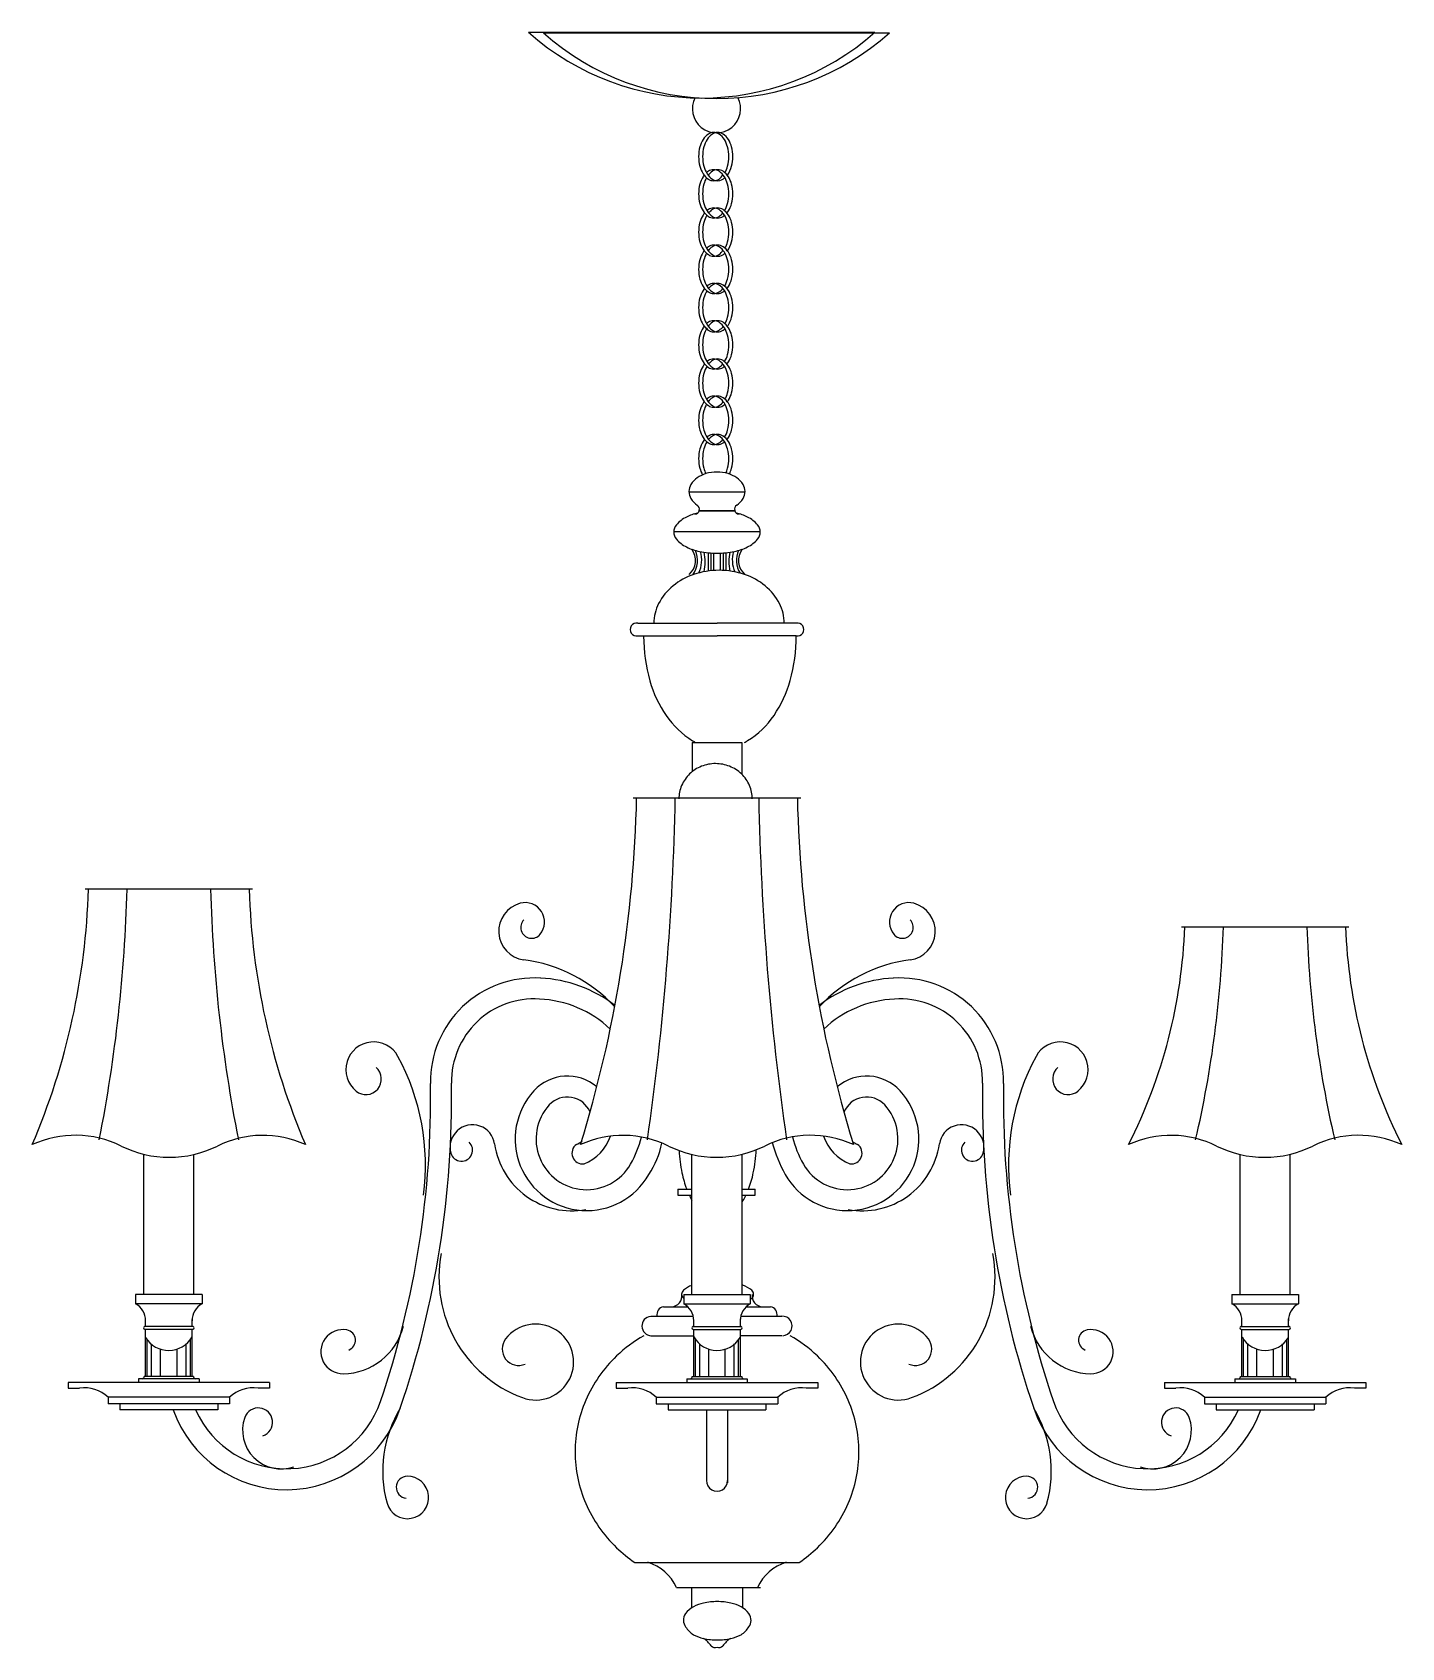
# Model space of a CAD drawing. Extents: x -59626 to -58796, y -35553 to -34575.
import ezdxf

# ---------------------------------------------------------------- set-up
doc = ezdxf.new("R2010")
doc.units = 0
doc.header["$MEASUREMENT"] = 0
for name, color, linetype in [('3', 3, 'CONTINUOUS'), ('4', 4, 'CONTINUOUS'), ('7', 7, 'CONTINUOUS')]:
    doc.layers.add(name, color=color, linetype=linetype)

msp = doc.modelspace()

# ---------------------------------------------------------------- linework, layer by layer
at = {"layer": '3'}
for p, q in [((-59227.85, -34852.89), (-59193.88, -34852.89)), ((-59221.66, -34864.4), (-59200.06, -34864.4)), ((-59237.03, -34876.9), (-59184.69, -34876.9)), ((-59216.29, -34889.72), (-59216.29, -34900.85)), ((-59214.62, -34889.72), (-59214.62, -34900.65)), ((-59212.95, -34889.72), (-59212.95, -34900.5)), ((-59208.92, -34889.72), (-59208.92, -34900.39)), ((-59207.13, -34889.72), (-59207.13, -34900.45)), ((-59205.43, -34889.72), (-59205.43, -34900.57)), ((-59234.65, -35275.22), (-59234.65, -35278.96)), ((-59234.65, -35275.22), (-59226.07, -35275.22)), ((-59234.65, -35278.96), (-59226.07, -35278.96)), ((-59195.65, -35275.22), (-59187.78, -35275.22)), ((-59195.65, -35278.96), (-59187.78, -35278.96)), ((-59187.78, -35278.96), (-59187.78, -35275.22)), ((-59561.32, -35338.96), (-59561.32, -35338.96)), ((-59231.03, -35338.96), (-59190.7, -35338.96)), ((-59243.32, -35346.44), (-59228.59, -35346.44)), ((-59231.03, -35344.73), (-59190.7, -35344.73)), ((-59193.14, -35346.44), (-59178.4, -35346.44)), ((-59528.49, -35358.32), (-59557.51, -35358.32)), ((-59528.49, -35360.18), (-59557.51, -35360.18)), ((-59251.03, -35352.22), (-59225.24, -35352.22)), ((-59225.37, -35358.32), (-59196.35, -35358.32)), ((-59225.37, -35360.18), (-59196.35, -35360.18)), ((-59224.98, -35388.61), (-59224.98, -35360.18)), ((-59196.71, -35388.61), (-59196.71, -35360.19)), ((-59196.48, -35352.22), (-59171.66, -35352.22)), ((-58893.23, -35358.32), (-58864.21, -35358.32)), ((-58893.23, -35360.18), (-58864.21, -35360.18)), ((-59556.11, -35388.61), (-59556.11, -35366.1)), ((-59553.48, -35388.61), (-59553.48, -35368.98)), ((-59532.53, -35388.61), (-59532.53, -35368.98)), ((-59529.9, -35388.61), (-59529.9, -35366.1)), ((-59251.03, -35364.16), (-59224.98, -35364.16)), ((-59223.97, -35388.61), (-59223.97, -35366.1)), ((-59221.34, -35388.61), (-59221.34, -35368.98)), ((-59200.39, -35388.61), (-59200.39, -35368.98)), ((-59197.76, -35388.61), (-59197.76, -35366.1)), ((-59196.71, -35363.92), (-59171.66, -35363.92)), ((-58891.82, -35388.61), (-58891.82, -35366.1)), ((-58889.19, -35388.61), (-58889.19, -35368.98)), ((-58868.25, -35388.61), (-58868.25, -35368.98)), ((-58865.62, -35388.61), (-58865.62, -35366.1)), ((-59548.01, -35388.61), (-59548.01, -35372.09)), ((-59537.99, -35388.61), (-59537.99, -35372.09)), ((-59215.87, -35388.61), (-59215.87, -35372.09)), ((-59205.85, -35388.61), (-59205.85, -35372.09)), ((-58883.73, -35388.61), (-58883.73, -35372.09)), ((-58873.71, -35388.61), (-58873.71, -35372.09)), ((-59528.05, -35388.61), (-59557.95, -35388.61)), ((-59229.18, -35390.1), (-59192.54, -35390.1)), ((-59229.18, -35390.1), (-59229.18, -35392.36)), ((-59225.81, -35388.61), (-59195.91, -35388.61)), ((-59192.54, -35390.1), (-59192.54, -35392.36)), ((-58897.04, -35390.1), (-58860.4, -35390.1)), ((-58893.67, -35388.61), (-58863.77, -35388.61)), ((-59271.94, -35392.34), (-59149.78, -35392.34)), ((-59271.94, -35392.34), (-59271.94, -35395.78)), ((-59271.94, -35395.78), (-59264.95, -35395.78)), ((-59226.13, -35392.34), (-59149.78, -35392.34)), ((-59149.78, -35395.78), (-59156.78, -35395.78)), ((-59149.78, -35392.34), (-59149.78, -35395.78)), ((-58893.99, -35392.34), (-58817.64, -35392.34)), ((-59506.21, -35401.28), (-59579.79, -35401.28)), ((-59247.65, -35401.28), (-59174.07, -35401.28)), ((-59247.65, -35401.28), (-59247.65, -35405.26)), ((-59247.65, -35405.26), (-59174.07, -35405.26)), ((-59240.48, -35405.26), (-59240.48, -35408.97)), ((-59240.48, -35408.97), (-59181.24, -35408.97)), ((-59217.2, -35408.97), (-59217.2, -35451.97)), ((-59204.52, -35408.97), (-59204.52, -35453.09)), ((-59181.24, -35405.26), (-59181.24, -35408.97)), ((-59174.07, -35401.28), (-59174.07, -35405.26)), ((-58915.51, -35401.28), (-58841.93, -35401.28))]:
    msp.add_line(p, q, dxfattribs=at)
for points in [[(-59203.7, -34649.81, 0.063446), (-59204.45, -34643.96, 0.076494), (-59206.38, -34639.46, 0.107138), (-59209.6, -34636.15, 0.147314), (-59212.85, -34635.18, 0.147314), (-59216.1, -34636.15, 0.107138), (-59219.32, -34639.46, 0.076494), (-59221.26, -34643.96, 0.063446), (-59222, -34649.81, 0.063446), (-59221.26, -34655.66, 0.076494), (-59219.32, -34660.16, 0.107138), (-59216.1, -34663.47, 0.147314), (-59212.85, -34664.44, 0.309707), (-59207.37, -34660.69, 0.107138)], [(-59201.26, -34649.81, 0.063446), (-59202.01, -34643.96, 0.076494), (-59203.94, -34639.46, 0.107138), (-59207.16, -34636.15, 0.147314), (-59210.41, -34635.18, 0.147314), (-59213.66, -34636.15, 0.107138), (-59216.88, -34639.46, 0.076494), (-59218.82, -34643.96, 0.063446), (-59219.56, -34649.81, 0.063446), (-59218.82, -34655.66, 0.076494), (-59216.88, -34660.16, 0.107138), (-59213.66, -34663.47, 0.147314), (-59210.41, -34664.44, 0.210327), (-59206.07, -34662.53, 0.107138)], [(-59206.03, -34659.57, 0.065895), (-59204.45, -34655.66, 0.063446), (-59203.7, -34649.81, 0.063446)], [(-59204.58, -34661.11, 0.094399), (-59202.01, -34655.66, 0.063446), (-59201.26, -34649.81, 0.063446)], [(-59218.67, -34661.09, 0.026135), (-59219.32, -34662.02, 0.076494), (-59221.26, -34666.52, 0.063446), (-59222, -34672.37, 0.063446), (-59221.26, -34678.22, 0.076494), (-59219.32, -34682.72, 0.107138), (-59216.1, -34686.03, 0.147314), (-59212.85, -34687, 0.147314), (-59209.6, -34686.03, 0.07172), (-59207.28, -34683.96, 0.076494)], [(-59217.23, -34662.61, 0.065895), (-59218.82, -34666.52, 0.063446), (-59219.56, -34672.37, 0.063446), (-59218.82, -34678.22, 0.076494), (-59216.88, -34682.72, 0.107138), (-59213.66, -34686.03, 0.147314), (-59210.41, -34687, 0.147314), (-59207.16, -34686.03, 0.025401), (-59206.27, -34685.37, 0.076494)], [(-59203.7, -34672.37, 0.063446), (-59204.45, -34666.52, 0.076494), (-59206.38, -34662.02, 0.107138), (-59209.6, -34658.71, 0.147314), (-59212.85, -34657.74, 0.147314), (-59216.1, -34658.71, 0.032597), (-59217.23, -34659.57, 0.076494)], [(-59201.26, -34672.37, 0.063446), (-59202.01, -34666.52, 0.076494), (-59203.94, -34662.02, 0.107138), (-59207.16, -34658.71, 0.147314), (-59210.41, -34657.74, 0.147314), (-59213.66, -34658.71, 0.080777), (-59216.23, -34661.09, 0.076494)], [(-59206.38, -34682.72, 0.076494), (-59204.45, -34678.22, 0.063446), (-59203.7, -34672.37, 0.063446)], [(-59204.84, -34683.96, 0.035147), (-59203.94, -34682.72, 0.076494), (-59202.01, -34678.22, 0.063446), (-59201.26, -34672.37, 0.063446)], [(-59218.42, -34683.96, 0.035127), (-59219.32, -34685.19, 0.076494), (-59221.26, -34689.69, 0.063446), (-59222, -34695.54, 0.063446), (-59221.26, -34701.39, 0.076494), (-59219.32, -34705.89, 0.107138), (-59216.1, -34709.2, 0.147314), (-59212.85, -34710.17, 0.309707), (-59207.37, -34706.42, 0.107138)], [(-59216.99, -34685.37, 0.073254), (-59218.82, -34689.69, 0.063446), (-59219.56, -34695.54, 0.063446), (-59218.82, -34701.39, 0.076494), (-59216.88, -34705.89, 0.107138), (-59213.66, -34709.2, 0.147314), (-59210.41, -34710.17, 0.210327), (-59206.07, -34708.27, 0.107138)], [(-59203.7, -34695.54, 0.063446), (-59204.45, -34689.69, 0.076494), (-59206.38, -34685.19, 0.107138), (-59209.6, -34681.88, 0.147314), (-59212.85, -34680.91, 0.147314), (-59216.1, -34681.88, 0.025417), (-59216.99, -34682.54, 0.076494)], [(-59201.26, -34695.54, 0.063446), (-59202.01, -34689.69, 0.076494), (-59203.94, -34685.19, 0.107138), (-59207.16, -34681.88, 0.147314), (-59210.41, -34680.91, 0.147314), (-59213.66, -34681.88, 0.071741), (-59215.98, -34683.96, 0.076494)], [(-59203.7, -34718.1, 0.063446), (-59204.45, -34712.25, 0.076494), (-59206.38, -34707.75, 0.107138), (-59209.6, -34704.45, 0.147314), (-59212.85, -34703.47, 0.147314), (-59216.1, -34704.45, 0.032597), (-59217.23, -34705.3, 0.076494)], [(-59201.26, -34718.1, 0.063446), (-59202.01, -34712.25, 0.076494), (-59203.94, -34707.75, 0.107138), (-59207.16, -34704.45, 0.147314), (-59210.41, -34703.47, 0.147314), (-59213.66, -34704.45, 0.080777), (-59216.23, -34706.82, 0.076494)], [(-59206.03, -34705.3, 0.065895), (-59204.45, -34701.39, 0.063446), (-59203.7, -34695.54, 0.063446)], [(-59204.58, -34706.84, 0.094399), (-59202.01, -34701.39, 0.063446), (-59201.26, -34695.54, 0.063446)], [(-59218.67, -34706.82, 0.026135), (-59219.32, -34707.75, 0.076494), (-59221.26, -34712.25, 0.063446), (-59222, -34718.1, 0.063446), (-59221.26, -34723.95, 0.076494), (-59219.32, -34728.45, 0.107138), (-59216.1, -34731.76, 0.147314), (-59212.85, -34732.74, 0.147314), (-59209.6, -34731.76, 0.07172), (-59207.28, -34729.69, 0.076494)], [(-59217.23, -34708.34, 0.065895), (-59218.82, -34712.25, 0.063446), (-59219.56, -34718.1, 0.063446), (-59218.82, -34723.95, 0.076494), (-59216.88, -34728.45, 0.107138), (-59213.66, -34731.76, 0.147314), (-59210.41, -34732.74, 0.147314), (-59207.16, -34731.76, 0.025401), (-59206.27, -34731.1, 0.076494)], [(-59206.38, -34728.45, 0.076494), (-59204.45, -34723.95, 0.063446), (-59203.7, -34718.1, 0.063446)], [(-59204.84, -34729.69, 0.035147), (-59203.94, -34728.45, 0.076494), (-59202.01, -34723.95, 0.063446), (-59201.26, -34718.1, 0.063446)], [(-59218.42, -34729.69, 0.035147), (-59219.32, -34730.92, 0.076494), (-59221.26, -34735.42, 0.063446), (-59222, -34741.27, 0.063446), (-59221.26, -34747.12, 0.076494), (-59219.32, -34751.62, 0.107138), (-59216.1, -34754.93, 0.147314), (-59212.85, -34755.91, 0.147314), (-59209.6, -34754.93, 0.080777), (-59207.03, -34752.55, 0.076494)], [(-59216.88, -34730.92, 0.076494), (-59218.82, -34735.42, 0.063446), (-59219.56, -34741.27, 0.063446), (-59218.82, -34747.12, 0.076494), (-59216.88, -34751.62, 0.107138), (-59213.66, -34754.93, 0.147314), (-59210.41, -34755.91, 0.147314), (-59207.16, -34754.93, 0.032597), (-59206.03, -34754.07, 0.076494)], [(-59203.7, -34741.27, 0.063446), (-59204.45, -34735.42, 0.076494), (-59206.38, -34730.92, 0.107138), (-59209.6, -34727.62, 0.147314), (-59212.85, -34726.64, 0.147314), (-59216.1, -34727.62, 0.025401), (-59216.99, -34728.27, 0.076494)], [(-59201.26, -34741.27, 0.063446), (-59202.01, -34735.42, 0.076494), (-59203.94, -34730.92, 0.107138), (-59207.16, -34727.62, 0.147314), (-59210.41, -34726.64, 0.147314), (-59213.66, -34727.62, 0.07172), (-59215.98, -34729.69, 0.076494)], [(-59206.03, -34751.04, 0.065895), (-59204.45, -34747.12, 0.063446), (-59203.7, -34741.27, 0.063446)], [(-59204.59, -34752.55, 0.026135), (-59203.94, -34751.62, 0.076494), (-59202.01, -34747.12, 0.063446), (-59201.26, -34741.27, 0.063446)], [(-59218.67, -34752.55, 0.026135), (-59219.32, -34753.49, 0.076494), (-59221.26, -34757.99, 0.063446), (-59222, -34763.83, 0.063446), (-59221.26, -34769.68, 0.076494), (-59219.32, -34774.18, 0.107138), (-59216.1, -34777.49, 0.147314), (-59212.85, -34778.47, 0.147314), (-59209.6, -34777.49, 0.071721), (-59207.28, -34775.42, 0.076494)], [(-59216.88, -34753.49, 0.076494), (-59218.82, -34757.99, 0.063446), (-59219.56, -34763.83, 0.063446), (-59218.82, -34769.68, 0.076494), (-59216.88, -34774.18, 0.107138), (-59213.66, -34777.49, 0.147314), (-59210.41, -34778.47, 0.147314), (-59207.16, -34777.49, 0.025402), (-59206.27, -34776.83, 0.076494)], [(-59203.7, -34763.83, 0.063446), (-59204.45, -34757.99, 0.076494), (-59206.38, -34753.49, 0.107138), (-59209.6, -34750.18, 0.147314), (-59212.85, -34749.2, 0.147314), (-59216.1, -34750.18, 0.032597), (-59217.23, -34751.04, 0.076494)], [(-59201.26, -34763.83, 0.063446), (-59202.01, -34757.99, 0.076494), (-59203.94, -34753.49, 0.107138), (-59207.16, -34750.18, 0.147314), (-59210.41, -34749.2, 0.147314), (-59213.66, -34750.18, 0.080777), (-59216.23, -34752.55, 0.076494)], [(-59206.27, -34774.01, 0.07327), (-59204.45, -34769.68, 0.063446), (-59203.7, -34763.83, 0.063446)], [(-59204.84, -34775.42, 0.035146), (-59203.94, -34774.18, 0.076494), (-59202.01, -34769.68, 0.063446), (-59201.26, -34763.83, 0.063446)], [(-59203.7, -34787, 0.063446), (-59204.45, -34781.16, 0.076494), (-59206.38, -34776.66, 0.107138), (-59209.6, -34773.35, 0.147314), (-59212.85, -34772.37, 0.147314), (-59216.1, -34773.35, 0.025402), (-59216.99, -34774.01, 0.076494)], [(-59201.26, -34787, 0.063446), (-59202.01, -34781.16, 0.076494), (-59203.94, -34776.66, 0.107138), (-59207.16, -34773.35, 0.147314), (-59210.41, -34772.37, 0.147314), (-59213.66, -34773.35, 0.071721), (-59215.98, -34775.42, 0.076494)], [(-59218.42, -34775.42, 0.035146), (-59219.32, -34776.66, 0.076494), (-59221.26, -34781.16, 0.063446), (-59222, -34787, 0.063446), (-59221.26, -34792.85, 0.076494), (-59219.32, -34797.35, 0.107138), (-59216.1, -34800.66, 0.147314), (-59212.85, -34801.64, 0.147314), (-59209.6, -34800.66, 0.080777), (-59207.03, -34798.28, 0.076494)], [(-59216.88, -34776.66, 0.076494), (-59218.82, -34781.16, 0.063446), (-59219.56, -34787, 0.063446), (-59218.82, -34792.85, 0.076494), (-59216.88, -34797.35, 0.107138), (-59213.66, -34800.66, 0.147314), (-59210.41, -34801.64, 0.147314), (-59207.16, -34800.66, 0.032597), (-59206.03, -34799.8, 0.076494)], [(-59206.03, -34796.77, 0.065895), (-59204.45, -34792.85, 0.063446), (-59203.7, -34787, 0.063446)], [(-59204.59, -34798.28, 0.026135), (-59203.94, -34797.35, 0.076494), (-59202.01, -34792.85, 0.063446), (-59201.26, -34787, 0.063446)], [(-59218.67, -34798.28, 0.026135), (-59219.32, -34799.22, 0.076494), (-59221.26, -34803.72, 0.063446), (-59222, -34809.57, 0.063446), (-59221.26, -34815.41, 0.076494), (-59219.32, -34819.91, 0.107138), (-59216.1, -34823.22, 0.147314), (-59212.85, -34824.2, 0.147314), (-59209.6, -34823.22, 0.07172), (-59207.28, -34821.15, 0.076494)], [(-59217.23, -34799.8, 0.065895), (-59218.82, -34803.72, 0.063446), (-59219.56, -34809.57, 0.063446), (-59218.82, -34815.41, 0.076494), (-59216.88, -34819.91, 0.107138), (-59213.66, -34823.22, 0.147314), (-59210.41, -34824.2, 0.147314), (-59207.16, -34823.22, 0.025401), (-59206.27, -34822.56, 0.076494)], [(-59203.7, -34809.57, 0.063446), (-59204.45, -34803.72, 0.076494), (-59206.38, -34799.22, 0.107138), (-59209.6, -34795.91, 0.147314), (-59212.85, -34794.93, 0.147314), (-59216.1, -34795.91, 0.032597), (-59217.23, -34796.77, 0.076494)], [(-59201.26, -34809.57, 0.063446), (-59202.01, -34803.72, 0.076494), (-59203.94, -34799.22, 0.107138), (-59207.16, -34795.91, 0.147314), (-59210.41, -34794.93, 0.147314), (-59213.66, -34795.91, 0.080777), (-59216.23, -34798.28, 0.076494)], [(-59206.27, -34819.74, 0.073271), (-59204.45, -34815.41, 0.063446), (-59203.7, -34809.57, 0.063446)], [(-59204.84, -34821.15, 0.035147), (-59203.94, -34819.91, 0.076494), (-59202.01, -34815.41, 0.063446), (-59201.26, -34809.57, 0.063446)], [(-59218.42, -34821.15, 0.035147), (-59219.32, -34822.39, 0.076494), (-59221.26, -34826.89, 0.063446), (-59222, -34832.74, 0.063446), (-59221.26, -34838.58, 0.066972), (-59219.64, -34842.56, 0.066972)], [(-59216.99, -34822.56, 0.073271), (-59218.82, -34826.89, 0.063446), (-59219.56, -34832.74, 0.063446), (-59218.82, -34838.58, 0.05418), (-59217.59, -34841.84, 0.05418)], [(-59203.7, -34832.74, 0.063446), (-59204.45, -34826.89, 0.076494), (-59206.38, -34822.39, 0.107138), (-59209.6, -34819.08, 0.147314), (-59212.85, -34818.1, 0.147314), (-59216.1, -34819.08, 0.025401), (-59216.99, -34819.74, 0.076494)], [(-59201.26, -34832.74, 0.063446), (-59202.01, -34826.89, 0.076494), (-59203.94, -34822.39, 0.107138), (-59207.16, -34819.08, 0.147314), (-59210.41, -34818.1, 0.147314), (-59213.66, -34819.08, 0.07172), (-59215.98, -34821.15, 0.076494)], [(-59205.51, -34841.49, 0.048126), (-59204.45, -34838.58, 0.063446), (-59203.7, -34832.74)], [(-59203.36, -34842.08, 0.058396), (-59202.01, -34838.58, 0.063446), (-59201.26, -34832.74)], [(-59233.87, -35251.86, 0.035097), (-59232.09, -35265.39, 0.042802), (-59229.2, -35275.22, 0.103799)], [(-59191.75, -35275.22, 0.042802), (-59188.86, -35265.39, 0.036375), (-59187.05, -35251.36, 0.050259)], [(-59227.59, -35278.96, 0.004295), (-59227.14, -35279.89, 0.016557), (-59226.07, -35281.9, 0.176861)], [(-59195.65, -35283.18, 0.027409), (-59193.8, -35279.89, 0.004295), (-59193.36, -35278.96, 0.050259)]]:
    msp.add_lwpolyline(points, format="xyb", dxfattribs=at)
for centre, radius, start, end in [((-59236.87, -34894.44), 14.27, 322.74956, 25.42841), ((-59237.51, -34894.21), 17.39, 333.44552, 17.30936), ((-59250.82, -34895.07), 32.74, 349.12389, 10.00934), ((-59170.9, -34895.07), 32.74, 169.99066, 190.12416), ((-59184.21, -34894.21), 17.39, 162.69064, 204.16039), ((-59184.85, -34894.44), 14.27, 154.57159, 212.38577), ((-60902.56, -35006.94), 1666.68, 351.77816, 358.92504), ((-57519.17, -35006.94), 1666.68, 181.07496, 188.22184), ((-60469.45, -35070.37), 901.43, 348.81114, 358.53046), ((-58616.56, -35070.37), 901.43, 181.46954, 191.18886), ((-59558.58, -35096.46), 654.85, 346.86362, 358.26822), ((-58198.86, -35096.46), 654.85, 181.73178, 193.13638), ((-59321.43, -35226.98), 66.97, 330.41108, 345.55597), ((-59293.22, -35238.03), 49.84, 325.43495, 349.26813), ((-59543.14, -35356.67), 16.25, 210.90603, 330.74142), ((-59210.72, -35356.67), 16.25, 209.25858, 329.09397), ((-58878.58, -35356.67), 16.25, 209.25858, 329.09397), ((-59227.35, -35388.65), 1.54, 285.86473, 1.28337), ((-59194.37, -35388.65), 1.54, 178.71663, 254.13527), ((-59262.02, -35416.54), 20.97, 46.73891, 98.02588), ((-59159.7, -35416.54), 20.97, 81.97412, 133.26109), ((-59210.79, -35451.85), 6.39, 178.05033, 0.94475)]:
    msp.add_arc(centre, radius, start, end, dxfattribs=at)
at = {"layer": '4'}
for p, q in [((-59200.06, -34864.4), (-59221.66, -34864.4)), ((-59225.96, -35004.65), (-59225.96, -35022.42)), ((-59225.96, -35004.65), (-59195.76, -35004.65)), ((-59195.76, -35004.65), (-59195.76, -35024)), ((-59261.56, -35038.21), (-59160.16, -35038.21)), ((-59492.3, -35093.49), (-59593.7, -35093.49)), ((-58929.42, -35116.25), (-58828.02, -35116.25)), ((-59558.21, -35338.96), (-59558.21, -35254.08)), ((-59527.79, -35338.96), (-59527.79, -35254.2)), ((-59226.07, -35338.96), (-59226.07, -35254.2)), ((-59195.65, -35338.96), (-59195.65, -35254.08)), ((-58893.93, -35338.96), (-58893.93, -35254.2)), ((-58863.51, -35338.96), (-58863.51, -35254.08)), ((-59231.03, -35338.96), (-59231.03, -35344.73)), ((-59229.18, -35338.96), (-59229.18, -35338.96)), ((-59192.54, -35338.96), (-59192.54, -35338.96)), ((-59190.7, -35338.96), (-59190.7, -35344.73)), ((-59557.15, -35388.61), (-59557.15, -35360.19)), ((-59528.89, -35388.61), (-59528.89, -35360.18)), ((-59224.98, -35358.32), (-59224.98, -35354.18)), ((-59196.71, -35358.32), (-59196.71, -35353.7)), ((-58892.84, -35388.61), (-58892.84, -35360.18)), ((-58864.57, -35388.61), (-58864.57, -35360.19)), ((-59260.73, -35501.26), (-59160.99, -35501.26)), ((-59235.5, -35516.45), (-59184.42, -35516.45)), ((-59226.39, -35516.45), (-59226.39, -35528.94)), ((-59195.33, -35516.45), (-59195.33, -35528.94))]:
    msp.add_line(p, q, dxfattribs=at)
for points in [[(-59210.86, -34840.9, 0.069886), (-59217.6, -34841.84, 0.081716), (-59222.87, -34844.34, 0.106929), (-59226.67, -34848.4, 0.135692), (-59227.85, -34852.65, 0.135692), (-59226.67, -34856.9, 0.106929), (-59222.87, -34860.96, 0.003837), (-59222.65, -34861.11)], [(-59199.08, -34861.11, 0.003837), (-59198.85, -34860.96, 0.106929), (-59195.05, -34856.9, 0.135692), (-59193.87, -34852.65, 0.135692), (-59195.05, -34848.4, 0.106929), (-59198.85, -34844.34, 0.081716), (-59204.12, -34841.84, 0.069886), (-59210.86, -34840.9)], [(-59222.63, -34865.72, 0.054663), (-59229.37, -34868.15, 0.103664), (-59235.45, -34872.89, 0.177556), (-59237.04, -34877.2, 0.177556), (-59235.45, -34881.51, 0.103664), (-59229.37, -34886.25, 0.063816), (-59221.46, -34888.93, 0.049992), (-59210.86, -34890, 0.049992), (-59200.26, -34888.93, 0.063816), (-59192.35, -34886.25, 0.103664), (-59186.27, -34881.51, 0.177556), (-59184.69, -34877.2, 0.177556), (-59186.27, -34872.89, 0.103664), (-59192.35, -34868.15, 0.054663), (-59199.09, -34865.72)], [(-59170.12, -34932.46, 0), (-59170.12, -34932.46, 0.118431), (-59172.99, -34920.54, 0.104639), (-59181.69, -34909.78, 0.08965), (-59194.15, -34902.92, 0.081326), (-59209.6, -34900.39, 0.081326), (-59225.06, -34902.92, 0.08965), (-59237.52, -34909.78, 0.104639), (-59246.22, -34920.54, 0.118431), (-59249.08, -34932.46)], [(-59255.31, -34940.08, 0.000001), (-59255.31, -34940.24)], [(-59255.31, -34940.24, 0.068649), (-59251.53, -34967.29, 0.080755), (-59241.69, -34988.36, 0.107041), (-59225.65, -35003.59, 0.016839), (-59223.77, -35004.65)], [(-59194.28, -35004.65, 0.017695), (-59192.31, -35003.53, 0.107041), (-59176.32, -34988.25, 0.080755), (-59166.55, -34967.14, 0.068649), (-59162.86, -34940.08)], [(-59189.5, -35038.88, 0.101995), (-59191.18, -35030.73, 0.099874), (-59196.01, -35023.75, 0.097014), (-59203.19, -35019.12, 0.095085), (-59211.74, -35017.48, 0.095085), (-59220.3, -35019.12, 0.097014), (-59227.47, -35023.75, 0.099874), (-59232.31, -35030.73, 0.101995), (-59233.99, -35038.88)], [(-59226.07, -35333.49, 0.089386), (-59231.18, -35336.47, 0.219419), (-59232.29, -35338.88, 0.219419)], [(-59232.29, -35338.88, 0.219419), (-59231.18, -35341.28, 0.002987), (-59231.03, -35341.41, 0.048667)], [(-59190.7, -35341.96, 0.016179), (-59189.85, -35341.28, 0.219419), (-59188.74, -35338.88, 0.219419), (-59189.85, -35336.47, 0.091961), (-59195.12, -35333.43, 0.004073), (-59195.65, -35333.25, 0.036388)], [(-59255.25, -35363.97, 0.059992), (-59271.69, -35376.27, 0.10014), (-59290.4, -35403.1, 0.102711), (-59296.88, -35434.33, 0.102711), (-59290.4, -35465.57, 0.10014), (-59271.69, -35492.4, 0.041092), (-59260.73, -35501.26, 0.094411)], [(-59160.99, -35501.26, 0.041092), (-59150.03, -35492.4, 0.10014), (-59131.32, -35465.57, 0.102711), (-59124.84, -35434.33, 0.102711), (-59131.32, -35403.1, 0.10014), (-59150.03, -35376.27, 0.059992), (-59166.48, -35363.97, 0.094411)]]:
    msp.add_lwpolyline(points, format="xyb", dxfattribs=at)
msp.add_lwpolyline([(-59210.72, -35525.04, 0.054164), (-59218.97, -35525.94, 0.068001), (-59225.19, -35528.22, 0.105431), (-59229.9, -35532.17, 0.143955), (-59231.18, -35536.57, 0.167179), (-59229.9, -35540.3, 0.09654), (-59225.19, -35545.09, 0.068001), (-59218.97, -35547.37, 0.054164), (-59210.72, -35548.27, 0.054164), (-59202.46, -35547.37, 0.068001), (-59196.25, -35545.09, 0.09654), (-59191.53, -35540.3, 0.167179), (-59190.25, -35536.57, 0.143955), (-59191.53, -35532.17, 0.105431), (-59196.25, -35528.22, 0.068001), (-59202.46, -35525.94, 0.054164)], format="xyb", close=True, dxfattribs=at)
for centre, radius, start, end in [((-59224.39, -34863.43), 2.89, 272.51887, 58.49416), ((-59197.34, -34863.43), 2.89, 121.50584, 267.48113), ((-59235.32, -34894.42), 11.4, 311.26101, 36.77757), ((-59186.4, -34894.42), 11.4, 143.22243, 228.73899), ((-59259.62, -34936.27), 3.89, 78.75339, 281.24661), ((-59162.1, -34936.27), 3.89, 258.75339, 101.24661), ((-60026.63, -35021.7), 767.25, 342.82642, 358.76739), ((-58395.09, -35021.7), 767.25, 181.23261, 197.17358), ((-60018.67, -35080.72), 427.16, 336.90956, 358.2875), ((-59067.33, -35080.72), 427.16, 181.7125, 203.09044), ((-59325.59, -35118.96), 17.49, 105.00806, 262.37945), ((-59325.59, -35118.96), 17.49, 105.00806, 262.37945), ((-59327.08, -35113.42), 11.75, 320.83801, 105.00806), ((-59094.64, -35113.42), 11.75, 74.99194, 219.16199), ((-59096.13, -35118.96), 17.49, 277.62055, 74.99194), ((-59323.13, -35116.64), 6.66, 135.93401, 320.83801), ((-59323.13, -35116.64), 6.66, 135.93401, 320.83801), ((-59098.59, -35116.64), 6.66, 219.16199, 44.06599), ((-59244.3, -35104.94), 317.08, 333.13076, 357.9561), ((-58513.14, -35104.94), 317.08, 182.0439, 206.86924), ((-59340.12, -35227.56), 92.07, 43.03983, 82.37945), ((-59081.6, -35227.56), 92.07, 97.62055, 136.96017), ((-59321.6, -35210.13), 62.83, 86.3898, 180.91406), ((-59321.43, -35226.98), 79.65, 52.26621, 87.44067), ((-59100.29, -35226.98), 79.65, 92.55933, 127.73379), ((-59100.12, -35210.13), 62.83, 359.08594, 93.6102), ((-59321.6, -35210.13), 50.16, 86.3898, 180.91406), ((-59321.43, -35226.98), 66.97, 46.716, 87.44067), ((-59100.29, -35226.98), 66.97, 92.55933, 133.284), ((-59100.12, -35210.13), 50.16, 359.08594, 93.6102), ((-59418.94, -35202.83), 16.8, 28.40924, 230.67118), ((-59002.78, -35202.83), 16.8, 309.32882, 151.59076), ((-59423.63, -35208.55), 9.41, 230.67118, 48.81652), ((-59525.87, -35260.67), 138.36, 352.48005, 28.40924), ((-58895.85, -35260.67), 138.36, 151.59076, 187.51995), ((-58998.09, -35208.55), 9.41, 131.18348, 309.32882), ((-59953.57, -35220.21), 569.22, 341.18829, 0.91406), ((-59953.57, -35220.21), 581.9, 341.18829, 0.91406), ((-59301.49, -35234.27), 27.55, 49.71084, 137.57183), ((-59120.23, -35234.27), 27.55, 42.42817, 130.28916), ((-58468.15, -35220.21), 581.9, 179.08594, 198.81171), ((-58468.15, -35220.21), 569.22, 179.08594, 198.81171), ((-59289.85, -35244.91), 43.32, 137.57183, 330.41108), ((-59301.49, -35234.27), 14.87, 22.78068, 137.57183), ((-59131.87, -35244.91), 43.32, 209.58892, 42.42817), ((-59120.23, -35234.27), 14.87, 42.42817, 157.21932), ((-59289.85, -35244.91), 30.65, 137.57183, 330.41108), ((-59131.87, -35244.91), 30.65, 209.58892, 42.42817), ((-59599.73, -35305.25), 62.65, 63.67877, 114.52116), ((-59486.02, -35304.74), 62.08, 65.49576, 116.32123), ((-59359.03, -35249.8), 13.57, 8.2629, 195.25831), ((-59267.84, -35304.74), 62.08, 63.67877, 114.50424), ((-59301.49, -35234.27), 27.55, 291.48232, 341.26991), ((-59154.13, -35305.25), 62.65, 65.47884, 116.32123), ((-59120.23, -35234.27), 27.55, 198.65749, 248.51768), ((-59062.7, -35249.8), 13.57, 344.74169, 171.7371), ((-58935.7, -35304.74), 62.08, 63.67877, 114.50424), ((-58821.99, -35305.25), 62.65, 65.47884, 116.32123), ((-59542.75, -35190.07), 65.85, 243.67877, 296.32123), ((-59365.66, -35251.61), 6.69, 195.25831, 46.6353), ((-59298.77, -35241.05), 47.32, 188.2629, 280.26664), ((-59292.22, -35253.42), 6.54, 125.79457, 277.17007), ((-59301.49, -35234.27), 14.87, 291.48232, 307.03655), ((-59211.11, -35190.07), 65.85, 243.67877, 296.32123), ((-59100.29, -35226.98), 79.65, 194.60412, 209.58892), ((-59100.29, -35226.98), 66.97, 194.34844, 209.58892), ((-59122.95, -35241.05), 47.32, 259.73336, 351.7371), ((-59129.5, -35253.42), 6.54, 262.82993, 54.20543), ((-59120.23, -35234.27), 14.87, 235.45681, 248.51768), ((-59056.06, -35251.61), 6.69, 133.3647, 344.74169), ((-58878.97, -35190.07), 65.85, 243.67877, 296.32123), ((-59301.58, -35328.68), 77.74, 169.28401, 249.51808), ((-59120.14, -35328.68), 77.74, 290.48192, 10.71599), ((-59238.64, -35339.89), 6.53, 272.76447, 8.19774), ((-59183.08, -35339.89), 6.53, 171.80226, 267.23553), ((-59242.24, -35351.4), 5.08, 102.06795, 189.27795), ((-59236.19, -35354.7), 11.22, 359.07532, 62.62417), ((-59185.54, -35354.7), 11.22, 117.37583, 180.92468), ((-59179.48, -35351.4), 5.08, 350.72205, 77.93205), ((-59557.31, -35359.25), 0.948, 78.0725, 281.9275), ((-59528.69, -35359.25), 0.948, 258.0725, 101.9275), ((-59437.5, -35373.65), 13.36, 79.7262, 270.73944), ((-59437.82, -35348.86), 38.15, 270.73944, 345.68985), ((-59436.24, -35366.73), 6.33, 290.66924, 79.7262), ((-59320.73, -35379.95), 23.01, 249.51808, 142.39327), ((-59250.54, -35358.13), 5.84, 94.80933, 268.53069), ((-59225.17, -35359.25), 0.948, 78.0725, 281.9275), ((-59196.55, -35359.25), 0.948, 258.0725, 101.9275), ((-59171.23, -35358.09), 5.88, 271.93995, 94.17432), ((-59100.99, -35379.95), 23.01, 37.60673, 290.48192), ((-58983.9, -35348.86), 38.15, 194.31015, 269.26056), ((-58985.48, -35366.73), 6.33, 100.2738, 249.33076), ((-58984.22, -35373.65), 13.36, 269.26056, 100.2738), ((-59331.05, -35372.01), 9.98, 142.39327, 293.39415), ((-59090.67, -35372.01), 9.98, 246.60585, 37.60673), ((-59471.78, -35384.34), 72.91, 199.74437, 341.18829), ((-59471.78, -35384.34), 60.24, 204.13609, 341.18829), ((-59488.83, -35416.39), 8.66, 289.41071, 160.62799), ((-59340.16, -35445.94), 73.27, 148.68153, 195.3808), ((-58949.94, -35384.34), 72.91, 198.81171, 340.25563), ((-59081.56, -35445.94), 73.27, 344.6192, 31.31847), ((-58949.94, -35384.34), 60.24, 198.81171, 335.86391), ((-58932.89, -35416.39), 8.66, 19.37201, 250.58929), ((-59474.94, -35421.27), 23.39, 160.62799, 289.41131), ((-58946.78, -35421.27), 23.39, 250.58869, 19.37201), ((-59398.42, -35461.97), 12.85, 195.3808, 90.84136), ((-59398.51, -35455.81), 6.69, 90.84136, 264.17563), ((-59023.3, -35461.97), 12.85, 89.15864, 344.6192), ((-59023.21, -35455.81), 6.69, 275.82437, 89.15864), ((-59260.84, -35527.84), 27.79, 24.2054, 73.07107), ((-59160.88, -35527.84), 27.79, 106.92893, 155.7946), ((-59228.01, -35561), 16.35, 33.85311, 56.45518), ((-59212.12, -35549.93), 3.03, 220.32421, 294.57076), ((-59209.6, -35549.93), 3.03, 245.42924, 319.67579), ((-59193.72, -35561), 16.35, 123.54482, 146.14689)]:
    msp.add_arc(centre, radius, start, end, dxfattribs=at)
at = {"layer": '7'}
for p, q in [((-59325.03, -34574.52), (-59115.27, -34574.52)), ((-59316.04, -34574.85), (-59106.28, -34574.85)), ((-59258.86, -34932.46), (-59210.86, -34932.46)), ((-59162.86, -34932.46), (-59210.86, -34932.46)), ((-59258.86, -34940.08), (-59210.86, -34940.08)), ((-59162.86, -34940.08), (-59210.86, -34940.08)), ((-59522.84, -35338.96), (-59563.17, -35338.96)), ((-59563.17, -35338.96), (-59563.17, -35344.73)), ((-59524.68, -35338.96), (-59524.68, -35338.96)), ((-59522.84, -35338.96), (-59522.84, -35344.73)), ((-58898.89, -35338.96), (-58858.56, -35338.96)), ((-58898.89, -35338.96), (-58898.89, -35344.73)), ((-58897.04, -35338.96), (-58897.04, -35338.96)), ((-58860.4, -35338.96), (-58860.4, -35338.96)), ((-58858.56, -35338.96), (-58858.56, -35344.73)), ((-59522.84, -35344.73), (-59563.17, -35344.73)), ((-58898.89, -35344.73), (-58858.56, -35344.73)), ((-59557.15, -35358.32), (-59557.15, -35353.7)), ((-59528.89, -35358.32), (-59528.89, -35354.18)), ((-58892.84, -35358.32), (-58892.84, -35354.18)), ((-58864.57, -35358.32), (-58864.57, -35353.7)), ((-59524.68, -35390.1), (-59561.32, -35390.1)), ((-59561.32, -35390.1), (-59561.32, -35392.36)), ((-59524.68, -35390.1), (-59524.68, -35392.36)), ((-58897.04, -35390.1), (-58897.04, -35392.36)), ((-58860.4, -35390.1), (-58860.4, -35392.36)), ((-59481.92, -35392.34), (-59604.08, -35392.34)), ((-59527.74, -35392.34), (-59604.08, -35392.34)), ((-59604.08, -35392.34), (-59604.08, -35395.78)), ((-59604.08, -35395.78), (-59597.09, -35395.78)), ((-59481.92, -35395.78), (-59488.92, -35395.78)), ((-59481.92, -35392.34), (-59481.92, -35395.78)), ((-58939.8, -35392.34), (-58817.64, -35392.34)), ((-58939.8, -35392.34), (-58939.8, -35395.78)), ((-58939.8, -35395.78), (-58932.81, -35395.78)), ((-58817.64, -35395.78), (-58824.63, -35395.78)), ((-58817.64, -35392.34), (-58817.64, -35395.78)), ((-59579.79, -35401.28), (-59579.79, -35405.26)), ((-59506.21, -35405.26), (-59579.79, -35405.26)), ((-59572.62, -35405.26), (-59572.62, -35408.97)), ((-59513.38, -35408.97), (-59572.62, -35408.97)), ((-59513.38, -35405.26), (-59513.38, -35408.97)), ((-59506.21, -35401.28), (-59506.21, -35405.26)), ((-58915.51, -35401.28), (-58915.51, -35405.26)), ((-58915.51, -35405.26), (-58841.93, -35405.26)), ((-58908.34, -35405.26), (-58908.34, -35408.97)), ((-58908.34, -35408.97), (-58849.1, -35408.97)), ((-58849.1, -35405.26), (-58849.1, -35408.97)), ((-58841.93, -35401.28), (-58841.93, -35405.26))]:
    msp.add_line(p, q, dxfattribs=at)
for centre, radius, start, end in [((-59220.15, -34456.24), 158.08, 228.43724, 311.56276), ((-59211.16, -34456.56), 158.08, 228.43724, 311.56276), ((-59211.16, -34620.79), 14.63, 152.8125, 27.1875), ((-59568.33, -35354.7), 11.22, 359.07532, 62.62417), ((-59517.68, -35354.7), 11.22, 117.37583, 180.92468), ((-58904.04, -35354.7), 11.22, 359.07532, 62.62417), ((-58853.4, -35354.7), 11.22, 117.37583, 180.92468), ((-58893.03, -35359.25), 0.948, 78.0725, 281.9275), ((-58864.41, -35359.25), 0.948, 258.0725, 101.9275), ((-59559.49, -35388.65), 1.54, 285.86473, 1.28337), ((-59526.51, -35388.65), 1.54, 178.71663, 254.13527), ((-58895.21, -35388.65), 1.54, 285.86473, 1.28337), ((-58862.23, -35388.65), 1.54, 178.71663, 254.13527), ((-59594.16, -35416.54), 20.97, 46.73891, 98.02588), ((-59491.84, -35416.54), 20.97, 81.97412, 133.26109), ((-58929.88, -35416.54), 20.97, 46.73891, 98.02588), ((-58827.56, -35416.54), 20.97, 81.97412, 133.26109)]:
    msp.add_arc(centre, radius, start, end, dxfattribs=at)

doc.saveas('drawing.dxf')
